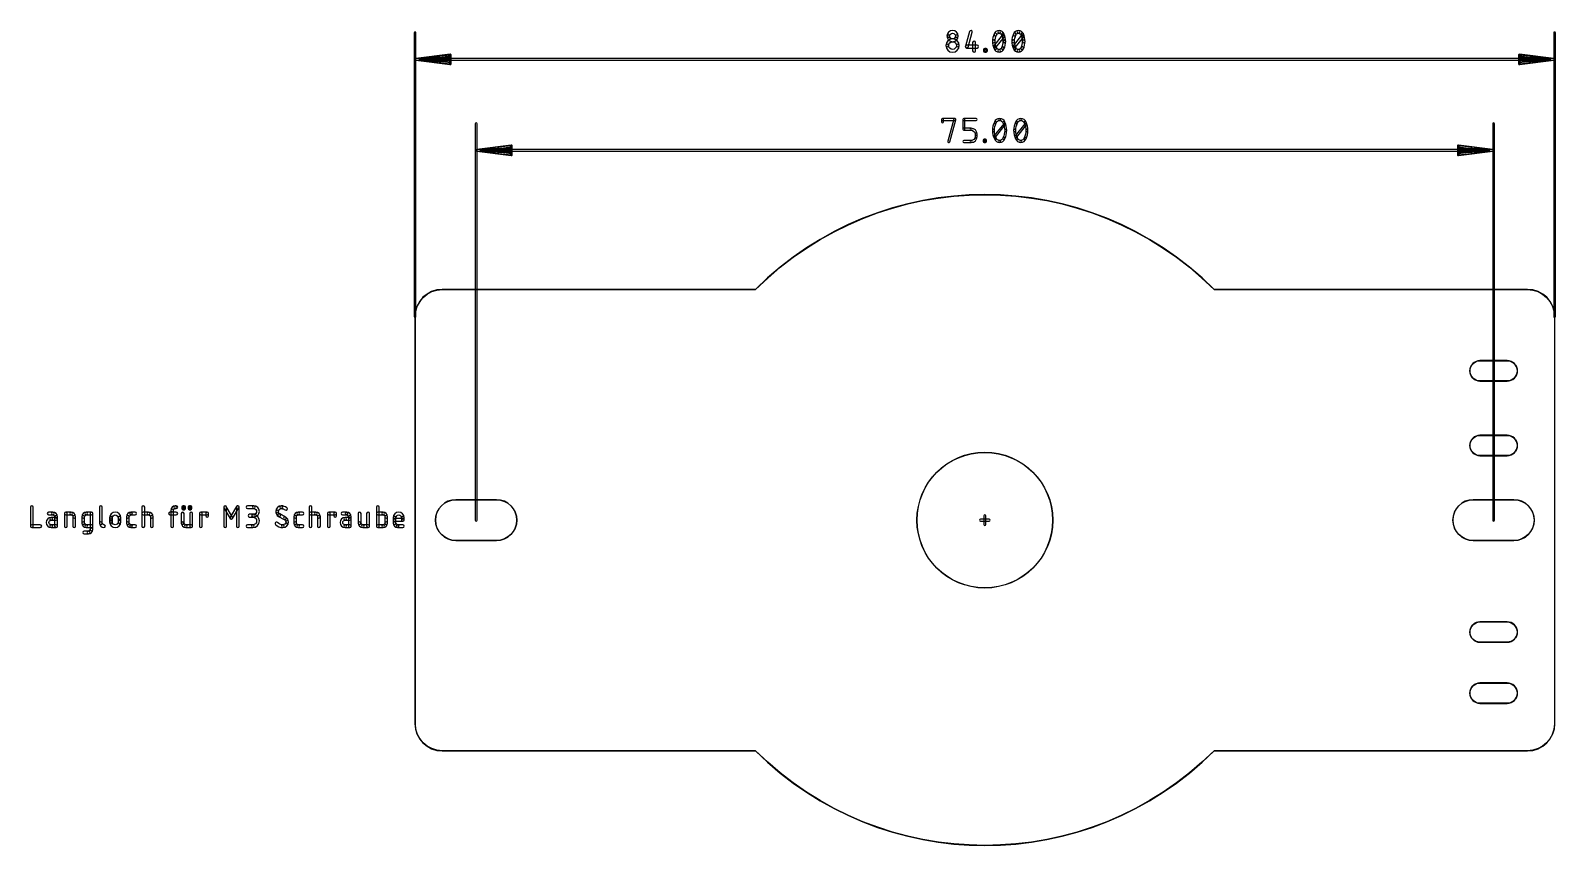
# Model space of a CAD drawing. Extents: x -70 to 42, y -24 to 36.
import ezdxf

# ---------------------------------------------------------------- set-up
doc = ezdxf.new("R2010")
doc.units = 0
doc.layers.add('20', color=31, linetype='CONTINUOUS')
doc.layers.add('47', color=253, linetype='CONTINUOUS')

msp = doc.modelspace()

# ---------------------------------------------------------------- linework, layer by layer
at = {"layer": '20'}
for points in [[(16.8965, 16.9965, 1), (16.9035, 17.0035, 0.4134), (-16.9035, 17.0035, 1), (-16.8965, 16.9965, -0.4134)], [(-40, 16.995, 1), (-40, 17.005, 0.4142), (-42.005, 15, 1), (-41.995, 15, -0.4142)], [(-40, 16.995), (-16.9, 16.995, 1), (-16.9, 17.005), (-40, 17.005, 1)], [(40, 17.005), (16.9, 17.005, 1), (16.9, 16.995), (40, 16.995, 1)], [(41.995, 15, 1), (42.005, 15, 0.4142), (40, 17.005, 1), (40, 16.995, -0.4142)], [(-41.995, -15), (-41.995, 15, 1), (-42.005, 15), (-42.005, -15, 1)], [(42.005, -15), (42.005, 15, 1), (41.995, 15), (41.995, -15, 1)], [(36.5, 11.745, 1), (36.5, 11.755, 0.4142), (35.745, 11, 1), (35.755, 11, -0.4142)], [(38.5, 11.755), (36.5, 11.755, 1), (36.5, 11.745), (38.5, 11.745, 1)], [(39.245, 11, 1), (39.255, 11, 0.4142), (38.5, 11.755, 1), (38.5, 11.745, -0.4142)], [(35.755, 11, 1), (35.745, 11, 0.4142), (36.5, 10.245, 1), (36.5, 10.255, -0.4142)], [(36.5, 10.245), (38.5, 10.245, 1), (38.5, 10.255), (36.5, 10.255, 1)], [(38.5, 10.255, 1), (38.5, 10.245, 0.4142), (39.255, 11, 1), (39.245, 11, -0.4142)], [(36.5, 6.245, 1), (36.5, 6.255, 0.4142), (35.745, 5.5, 1), (35.755, 5.5, -0.4142)], [(38.5, 6.255), (36.5, 6.255, 1), (36.5, 6.245), (38.5, 6.245, 1)], [(39.245, 5.5, 1), (39.255, 5.5, 0.4142), (38.5, 6.255, 1), (38.5, 6.245, -0.4142)], [(35.755, 5.5, 1), (35.745, 5.5, 0.4142), (36.5, 4.745, 1), (36.5, 4.755, -0.4142)], [(36.5, 4.745), (38.5, 4.745, 1), (38.5, 4.755), (36.5, 4.755, 1)], [(38.5, 4.755, 1), (38.5, 4.745, 0.4142), (39.255, 5.5, 1), (39.245, 5.5, -0.4142)], [(-39, 1.495, 1), (-39, 1.505, 0.4142), (-40.505, 0, 1), (-40.495, 0, -0.4142)], [(-39, 1.495), (-36, 1.495, 1), (-36, 1.505), (-39, 1.505, 1)], [(-34.505, 0, 1), (-34.495, 0, 0.4142), (-36, 1.505, 1), (-36, 1.495, -0.4142)], [(36, 1.495, 1), (36, 1.505, 0.4142), (34.495, 0, 1), (34.505, 0, -0.4142)], [(36, 1.495), (39, 1.495, 1), (39, 1.505), (36, 1.505, 1)], [(40.495, 0, 1), (40.505, 0, 0.4142), (39, 1.505, 1), (39, 1.495, -0.4142)], [(-40.495, 0, 1), (-40.505, 0, 0.4142), (-39, -1.505, 1), (-39, -1.495, -0.4142)], [(-36, -1.495, 1), (-36, -1.505, 0.4142), (-34.495, 0, 1), (-34.505, 0, -0.4142)], [(34.505, 0, 1), (34.495, 0, 0.4142), (36, -1.505, 1), (36, -1.495, -0.4142)], [(39, -1.495, 1), (39, -1.505, 0.4142), (40.505, 0, 1), (40.495, 0, -0.4142)], [(-36, -1.495), (-39, -1.495, 1), (-39, -1.505), (-36, -1.505, 1)], [(39, -1.495), (36, -1.495, 1), (36, -1.505), (39, -1.505, 1)], [(36.5, -7.505, 1), (36.5, -7.495, 0.4142), (35.745, -8.25, 1), (35.755, -8.25, -0.4142)], [(38.5, -7.495), (36.5, -7.495, 1), (36.5, -7.505), (38.5, -7.505, 1)], [(39.245, -8.25, 1), (39.255, -8.25, 0.4142), (38.5, -7.495, 1), (38.5, -7.505, -0.4142)], [(35.755, -8.25, 1), (35.745, -8.25, 0.4142), (36.5, -9.005, 1), (36.5, -8.995, -0.4142)], [(38.5, -8.995, 1), (38.5, -9.005, 0.4142), (39.255, -8.25, 1), (39.245, -8.25, -0.4142)], [(36.5, -9.005), (38.5, -9.005, 1), (38.5, -8.995), (36.5, -8.995, 1)], [(36.5, -12.005, 1), (36.5, -11.995, 0.4142), (35.745, -12.75, 1), (35.755, -12.75, -0.4142)], [(38.5, -11.995), (36.5, -11.995, 1), (36.5, -12.005), (38.5, -12.005, 1)], [(39.245, -12.75, 1), (39.255, -12.75, 0.4142), (38.5, -11.995, 1), (38.5, -12.005, -0.4142)], [(35.755, -12.75, 1), (35.745, -12.75, 0.4142), (36.5, -13.505, 1), (36.5, -13.495, -0.4142)], [(38.5, -13.495, 1), (38.5, -13.505, 0.4142), (39.255, -12.75, 1), (39.245, -12.75, -0.4142)], [(36.5, -13.505), (38.5, -13.505, 1), (38.5, -13.495), (36.5, -13.495, 1)], [(-41.995, -15, 1), (-42.005, -15, 0.4142), (-40, -17.005, 1), (-40, -16.995, -0.4142)], [(40, -16.995, 1), (40, -17.005, 0.4142), (42.005, -15, 1), (41.995, -15, -0.4142)], [(-16.9, -16.995), (-40, -16.995, 1), (-40, -17.005), (-16.9, -17.005, 1)], [(-16.8965, -16.9965, 1), (-16.9035, -17.0035, 0.4125), (16.9035, -17.0035, 1), (16.8965, -16.9965, -0.4125)], [(16.9, -17.005), (40, -17.005, 1), (40, -16.995), (16.9, -16.995, 1)]]:
    msp.add_lwpolyline(points, format="xyb", close=True, dxfattribs=at)
for radius in [5.005, 4.995]:
    msp.add_circle((0, 0), radius, dxfattribs=at)
at = {"layer": '47'}
for points in [[(-2.1713, 35.668, 1), (-1.9681, 35.668, 1), (-2.7921, 35.668, 1), (-2.5889, 35.668, -1)], [(-1.1274, 36.0063), (-1.4378, 34.9199, 1), (-1.2424, 34.8641), (-0.932, 35.9505, 1)], [(1.0471, 35.8768, 1), (1.0471, 36.08, 0.3205), (0.6794, 35.8174, 1), (0.8716, 35.7514, -0.3205)], [(1.2226, 35.7514, 1), (1.4148, 35.8174, 0.3205), (1.0471, 36.08, 1), (1.0471, 35.8768, -0.3205)], [(2.4751, 35.8768, 1), (2.4751, 36.08, 0.3205), (2.1074, 35.8174, 1), (2.2996, 35.7514, -0.3205)], [(2.6506, 35.7514, 1), (2.8428, 35.8174, 0.3205), (2.4751, 36.08, 1), (2.4751, 35.8768, -0.3205)], [(-41.935, 15), (-41.935, 35.9, 1), (-42.065, 35.9), (-42.065, 15, 1)], [(-2.0937, 34.9696, 1), (-1.8905, 34.9696, 1), (-2.8697, 34.9696, 1), (-2.6665, 34.9696, -1)], [(-2.6665, 34.9696, 1), (-2.8697, 34.9696, 1), (-1.8905, 34.9696, 1), (-2.0937, 34.9696, -1)], [(-2.5889, 35.668, 1), (-2.7921, 35.668, 1), (-1.9681, 35.668, 1), (-2.1713, 35.668, -1)], [(-1.3401, 34.7904), (-0.5641, 34.7904, 1), (-0.5641, 34.9936), (-1.3401, 34.9936, 1)], [(-0.8985, 35.2024), (-0.8985, 34.5816, 1), (-0.6953, 34.5816), (-0.6953, 35.2024, 1)], [(0.8669, 35.7399, 1), (0.6842, 35.8289, 0.1139), (0.5575, 35.28, 1), (0.7607, 35.28, -0.1139)], [(0.7607, 35.28, 1), (0.5575, 35.28, 0.1139), (0.6842, 34.7311, 1), (0.8669, 34.8201, -0.1139)], [(0.8161, 34.8285), (1.4369, 35.6045, 1), (1.2782, 35.7315), (0.6574, 34.9555, 1)], [(0.8716, 34.8086, 1), (0.6794, 34.7426, 0.3205), (1.0471, 34.48, 1), (1.0471, 34.6832, -0.3205)], [(1.0471, 34.6832, 1), (1.0471, 34.48, 0.3205), (1.4148, 34.7426, 1), (1.2226, 34.8086, -0.3205)], [(1.3335, 35.28, 1), (1.5367, 35.28, 0.1139), (1.4101, 35.8289, 1), (1.2274, 35.7399, -0.1139)], [(1.2274, 34.8201, 1), (1.4101, 34.7311, 0.1139), (1.5367, 35.28, 1), (1.3335, 35.28, -0.1139)], [(2.2949, 35.7399, 1), (2.1122, 35.8289, 0.1139), (1.9855, 35.28, 1), (2.1887, 35.28, -0.1139)], [(2.1887, 35.28, 1), (1.9855, 35.28, 0.1139), (2.1122, 34.7311, 1), (2.2949, 34.8201, -0.1139)], [(2.2441, 34.8285), (2.8649, 35.6045, 1), (2.7062, 35.7315), (2.0854, 34.9555, 1)], [(2.2996, 34.8086, 1), (2.1074, 34.7426, 0.3205), (2.4751, 34.48, 1), (2.4751, 34.6832, -0.3205)], [(2.4751, 34.6832, 1), (2.4751, 34.48, 0.3205), (2.8428, 34.7426, 1), (2.6506, 34.8086, -0.3205)], [(2.7615, 35.28, 1), (2.9647, 35.28, 0.1139), (2.8381, 35.8289, 1), (2.6554, 35.7399, -0.1139)], [(2.6554, 34.8201, 1), (2.8381, 34.7311, 0.1139), (2.9647, 35.28, 1), (2.7615, 35.28, -0.1139)], [(42.065, 15), (42.065, 35.9, 1), (41.935, 35.9), (41.935, 15, 1)], [(-41.9269, 33.8855), (-39.3919, 34.2047, 1), (-39.4081, 34.3337), (-41.9431, 34.0145, 1)], [(-41.9284, 33.8853), (-39.3934, 34.1453, 1), (-39.4066, 34.2747), (-41.9416, 34.0147, 1)], [(-41.9317, 33.8851), (-39.3967, 34.0151, 1), (-39.4033, 34.1449), (-41.9383, 34.0149, 1)], [(-41.935, 33.885), (41.935, 33.885, 1), (41.935, 34.015), (-41.935, 34.015, 1)], [(-39.3919, 33.6953), (-41.9269, 34.0145, 1), (-41.9431, 33.8855), (-39.4081, 33.5663, 1)], [(-39.3967, 33.8849), (-41.9317, 34.0149, 1), (-41.9383, 33.8851), (-39.4033, 33.7551, 1)], [(-39.3934, 33.7547), (-41.9284, 34.0147, 1), (-41.9416, 33.8853), (-39.4066, 33.6253, 1)], [(-39.465, 34.2692), (-39.465, 33.6308, 1), (-39.335, 33.6308), (-39.335, 34.2692, 1)], [(0.1103, 34.5816), (0.1103, 34.6592, 1), (-0.0929, 34.6592), (-0.0929, 34.5816, 1)], [(0.0087, 34.5576), (0.0863, 34.5576, 1), (0.0863, 34.7608), (0.0087, 34.7608, 1)], [(0.0863, 34.6832), (0.0087, 34.6832, 1), (0.0087, 34.48), (0.0863, 34.48, 1)], [(-0.0153, 34.6592), (-0.0153, 34.5816, 1), (0.1879, 34.5816), (0.1879, 34.6592, 1)], [(41.9431, 34.0145), (39.4081, 34.3337, 1), (39.3919, 34.2047), (41.9269, 33.8855, 1)], [(39.335, 34.2692), (39.335, 33.6308, 1), (39.465, 33.6308), (39.465, 34.2692, 1)], [(41.9416, 34.0147), (39.4066, 34.2747, 1), (39.3934, 34.1453), (41.9284, 33.8853, 1)], [(41.9383, 34.0149), (39.4033, 34.1449, 1), (39.3967, 34.0151), (41.9317, 33.8851, 1)], [(39.4081, 33.5663), (41.9431, 33.8855, 1), (41.9269, 34.0145), (39.3919, 33.6953, 1)], [(39.4033, 33.7551), (41.9383, 33.8851, 1), (41.9317, 34.0149), (39.3967, 33.8849, 1)], [(39.4066, 33.6253), (41.9416, 33.8853, 1), (41.9284, 34.0147), (39.3934, 33.7547, 1)], [(-37.435, 0), (-37.435, 29.2, 1), (-37.565, 29.2), (-37.565, 0, 1)], [(-3.0386, 29.3457), (-3.0386, 29.5263, 1), (-3.191, 29.5263), (-3.191, 29.3457, 1)], [(-3.1148, 29.4501), (-2.2117, 29.4501, 1), (-2.2117, 29.6025), (-3.1148, 29.6025, 1)], [(-2.2851, 29.5467), (-2.7367, 27.9211, 1), (-2.5898, 27.8803), (-2.1383, 29.5059, 1)], [(-1.4755, 28.8038), (-1.4755, 29.5263, 1), (-1.6279, 29.5263), (-1.6279, 28.8038, 1)], [(-1.5517, 29.4501), (-0.6486, 29.4501, 1), (-0.6486, 29.6025), (-1.5517, 29.6025, 1)], [(0.8407, 29.2671, 1), (0.7037, 29.3339, 0.1139), (0.5605, 28.7135, 1), (0.7129, 28.7135, -0.1139)], [(0.7865, 28.2143), (1.509, 29.1175, 1), (1.39, 29.2127), (0.6675, 28.3095, 1)], [(1.0882, 29.4501, 1), (1.0882, 29.6025, 0.3205), (0.7001, 29.3252, 1), (0.8442, 29.2758, -0.3205)], [(1.3323, 29.2758, 1), (1.4764, 29.3252, 0.3205), (1.0882, 29.6025, 1), (1.0882, 29.4501, -0.3205)], [(1.4636, 28.7135, 1), (1.616, 28.7135, 0.1139), (1.4728, 29.3339, 1), (1.3358, 29.2671, -0.1139)], [(2.4038, 29.2671, 1), (2.2668, 29.3339, 0.1139), (2.1236, 28.7135, 1), (2.276, 28.7135, -0.1139)], [(2.3496, 28.2143), (3.0721, 29.1175, 1), (2.9531, 29.2127), (2.2306, 28.3095, 1)], [(2.6514, 29.4501, 1), (2.6514, 29.6025, 0.3205), (2.2632, 29.3252, 1), (2.4074, 29.2758, -0.3205)], [(2.8954, 29.2758, 1), (3.0395, 29.3252, 0.3205), (2.6514, 29.6025, 1), (2.6514, 29.4501, -0.3205)], [(3.0267, 28.7135, 1), (3.1791, 28.7135, 0.1139), (3.036, 29.3339, 1), (2.899, 29.2671, -0.1139)], [(37.565, 0), (37.565, 29.2, 1), (37.435, 29.2), (37.435, 0, 1)], [(-1.0098, 28.88), (-1.5517, 28.88, 1), (-1.5517, 28.7276), (-1.0098, 28.7276, 1)], [(-0.7248, 28.4426, 1), (-0.5724, 28.4426, 0.4142), (-1.0098, 28.88, 1), (-1.0098, 28.7276, -0.4142)], [(-1.0098, 27.9769, 1), (-1.0098, 27.8245, 0.4142), (-0.5724, 28.2619, 1), (-0.7248, 28.2619, -0.4142)], [(-0.5724, 28.2619), (-0.5724, 28.4426, 1), (-0.7248, 28.4426), (-0.7248, 28.2619, 1)], [(0.7129, 28.7135, 1), (0.5605, 28.7135, 0.1139), (0.7037, 28.0931, 1), (0.8407, 28.1599, -0.1139)], [(0.8442, 28.1512, 1), (0.7001, 28.1018, 0.3205), (1.0882, 27.8245, 1), (1.0882, 27.9769, -0.3205)], [(1.0882, 27.9769, 1), (1.0882, 27.8245, 0.3205), (1.4764, 28.1018, 1), (1.3323, 28.1512, -0.3205)], [(1.3358, 28.1599, 1), (1.4728, 28.0931, 0.1139), (1.616, 28.7135, 1), (1.4636, 28.7135, -0.1139)], [(2.276, 28.7135, 1), (2.1236, 28.7135, 0.1139), (2.2668, 28.0931, 1), (2.4038, 28.1599, -0.1139)], [(2.4074, 28.1512, 1), (2.2632, 28.1018, 0.3205), (2.6514, 27.8245, 1), (2.6514, 27.9769, -0.3205)], [(2.6514, 27.9769, 1), (2.6514, 27.8245, 0.3205), (3.0395, 28.1018, 1), (2.8954, 28.1512, -0.3205)], [(2.899, 28.1599, 1), (3.036, 28.0931, 0.1139), (3.1791, 28.7135, 1), (3.0267, 28.7135, -0.1139)], [(-37.4269, 27.1855), (-34.8919, 27.5047, 1), (-34.9081, 27.6337), (-37.4431, 27.3145, 1)], [(-37.4284, 27.1853), (-34.8934, 27.4453, 1), (-34.9066, 27.5747), (-37.4416, 27.3147, 1)], [(-37.4317, 27.1851), (-34.8967, 27.3151, 1), (-34.9033, 27.4449), (-37.4383, 27.3149, 1)], [(-37.435, 27.185), (37.435, 27.185, 1), (37.435, 27.315), (-37.435, 27.315, 1)], [(-34.8919, 26.9953), (-37.4269, 27.3145, 1), (-37.4431, 27.1855), (-34.9081, 26.8663, 1)], [(-34.8967, 27.1849), (-37.4317, 27.3149, 1), (-37.4383, 27.1851), (-34.9033, 27.0551, 1)], [(-34.8934, 27.0547), (-37.4284, 27.3147, 1), (-37.4416, 27.1853), (-34.9066, 26.9253, 1)], [(-34.965, 27.5692), (-34.965, 26.9308, 1), (-34.835, 26.9308), (-34.835, 27.5692, 1)], [(-1.5517, 27.8245), (-1.0098, 27.8245, 1), (-1.0098, 27.9769), (-1.5517, 27.9769, 1)], [(0.0251, 27.9007), (0.0251, 27.991, 1), (-0.1273, 27.991), (-0.1273, 27.9007, 1)], [(-0.0511, 27.9148), (0.0392, 27.9148, 1), (0.0392, 28.0672), (-0.0511, 28.0672, 1)], [(0.0392, 27.9769), (-0.0511, 27.9769, 1), (-0.0511, 27.8245), (0.0392, 27.8245, 1)], [(-0.037, 27.991), (-0.037, 27.9007, 1), (0.1154, 27.9007), (0.1154, 27.991, 1)], [(37.4431, 27.3145), (34.9081, 27.6337, 1), (34.8919, 27.5047), (37.4269, 27.1855, 1)], [(34.835, 27.5692), (34.835, 26.9308, 1), (34.965, 26.9308), (34.965, 27.5692, 1)], [(37.4416, 27.3147), (34.9066, 27.5747, 1), (34.8934, 27.4453), (37.4284, 27.1853, 1)], [(37.4383, 27.3149), (34.9033, 27.4449, 1), (34.8967, 27.3151), (37.4317, 27.1851, 1)], [(34.9081, 26.8663), (37.4431, 27.1855, 1), (37.4269, 27.3145), (34.8919, 26.9953, 1)], [(34.9033, 27.0551), (37.4383, 27.1851, 1), (37.4317, 27.3149), (34.8967, 27.1849, 1)], [(34.9066, 26.9253), (37.4416, 27.1853, 1), (37.4284, 27.3147), (34.8934, 27.0547, 1)], [(-70.35, 0.9484), (-70.35, -0.4484, 1), (-70.1468, -0.4484), (-70.1468, 0.9484, 1)], [(-68.8172, -0.0068, 1), (-68.8172, 0.1964, 1), (-68.8172, -0.55, 1), (-68.8172, -0.3468, -1)], [(-68.7008, 0.5844), (-69.0112, 0.5844, 1), (-69.0112, 0.3812), (-68.7008, 0.3812, 1)], [(-68.468, 0.1964), (-68.8172, 0.1964, 1), (-68.8172, -0.0068), (-68.468, -0.0068, 1)], [(-68.5696, 0.25, 1), (-68.3664, 0.25, 0.4142), (-68.7008, 0.5844, 1), (-68.7008, 0.3812, -0.4142)], [(-68.3664, -0.4484), (-68.3664, 0.25, 1), (-68.5696, 0.25), (-68.5696, -0.4484, 1)], [(-67.6452, -0.4484), (-67.6452, 0.4828, 1), (-67.8484, 0.4828), (-67.8484, -0.4484, 1)], [(-67.7468, 0.3812), (-67.3588, 0.3812, 1), (-67.3588, 0.5844), (-67.7468, 0.5844, 1)], [(-67.2276, 0.25, 1), (-67.0244, 0.25, 0.4142), (-67.3588, 0.5844, 1), (-67.3588, 0.3812, -0.4142)], [(-67.2276, 0.25), (-67.2276, -0.4484, 1), (-67.0244, -0.4484), (-67.0244, 0.25, 1)], [(-66.238, 0.3812, 1), (-66.238, 0.5844, 0.4142), (-66.5724, 0.25, 1), (-66.3692, 0.25, -0.4142)], [(-66.3692, -0.2156), (-66.3692, 0.25, 1), (-66.5724, 0.25), (-66.5724, -0.2156, 1)], [(-66.238, 0.3812), (-65.85, 0.3812, 1), (-65.85, 0.5844), (-66.238, 0.5844, 1)], [(-65.9516, 0.4828), (-65.9516, -0.6812, 1), (-65.7484, -0.6812), (-65.7484, 0.4828, 1)], [(-65.2665, 0.9484), (-65.2665, -0.2156, 1), (-65.0633, -0.2156), (-65.0633, 0.9484, 1)], [(-63.8956, 0.1724, 1), (-63.6924, 0.1724, 1), (-64.5164, 0.1724, 1), (-64.3132, 0.1724, -1)], [(-64.3132, -0.138), (-64.3132, 0.1724, 1), (-64.5164, 0.1724), (-64.5164, -0.138, 1)], [(-63.8956, 0.1724), (-63.8956, -0.138, 1), (-63.6924, -0.138), (-63.6924, 0.1724, 1)], [(-62.9423, 0.3812, 1), (-62.9423, 0.5844, 0.4142), (-63.2767, 0.25, 1), (-63.0735, 0.25, -0.4142)], [(-63.0735, -0.2156), (-63.0735, 0.25, 1), (-63.2767, 0.25), (-63.2767, -0.2156, 1)], [(-62.9423, 0.3812), (-62.6319, 0.3812, 1), (-62.6319, 0.5844), (-62.9423, 0.5844, 1)], [(-61.9332, -0.4484), (-61.9332, 0.9484, 1), (-62.1364, 0.9484), (-62.1364, -0.4484, 1)], [(-62.0348, 0.3812), (-61.6468, 0.3812, 1), (-61.6468, 0.5844), (-62.0348, 0.5844, 1)], [(-61.5156, 0.25, 1), (-61.3124, 0.25, 0.4142), (-61.6468, 0.5844, 1), (-61.6468, 0.3812, -0.4142)], [(-61.5156, 0.25), (-61.5156, -0.4484, 1), (-61.3124, -0.4484), (-61.3124, 0.25, 1)], [(-60.0686, 0.3812), (-59.603, 0.3812, 1), (-59.603, 0.5844), (-60.0686, 0.5844, 1)], [(-59.6806, 0.8468, 1), (-59.6806, 1.05, 0.4142), (-60.015, 0.7156, 1), (-59.8118, 0.7156, -0.4142)], [(-59.8118, -0.4484), (-59.8118, 0.7156, 1), (-60.015, 0.7156), (-60.015, -0.4484, 1)], [(-59.6806, 0.8468), (-59.603, 0.8468, 1), (-59.603, 1.05), (-59.6806, 1.05, 1)], [(-59.2328, 0.4828), (-59.2328, -0.2156, 1), (-59.0296, -0.2156), (-59.0296, 0.4828, 1)], [(-58.9908, 0.8708), (-58.9908, 0.9484, 1), (-59.194, 0.9484), (-59.194, 0.8708, 1)], [(-59.0924, 0.8468), (-59.0148, 0.8468, 1), (-59.0148, 1.05), (-59.0924, 1.05, 1)], [(-59.0148, 0.9724), (-59.0924, 0.9724, 1), (-59.0924, 0.7692), (-59.0148, 0.7692, 1)], [(-59.1164, 0.9484), (-59.1164, 0.8708, 1), (-58.9132, 0.8708), (-58.9132, 0.9484, 1)], [(-58.5252, 0.8708), (-58.5252, 0.9484, 1), (-58.7284, 0.9484), (-58.7284, 0.8708, 1)], [(-58.6268, 0.8468), (-58.5492, 0.8468, 1), (-58.5492, 1.05), (-58.6268, 1.05, 1)], [(-58.5492, 0.9724), (-58.6268, 0.9724, 1), (-58.6268, 0.7692), (-58.5492, 0.7692, 1)], [(-58.6508, 0.9484), (-58.6508, 0.8708, 1), (-58.4476, 0.8708), (-58.4476, 0.9484, 1)], [(-58.4088, -0.4484), (-58.4088, 0.4828, 1), (-58.612, 0.4828), (-58.612, -0.4484, 1)], [(-57.6863, -0.4484), (-57.6863, 0.4828, 1), (-57.8895, 0.4828), (-57.8895, -0.4484, 1)], [(-57.7879, 0.3812), (-57.3223, 0.3812, 1), (-57.3223, 0.5844), (-57.7879, 0.5844, 1)], [(-57.4239, 0.4828), (-57.4239, 0.3276, 1), (-57.2207, 0.3276), (-57.2207, 0.4828, 1)], [(-55.9004, -0.4484), (-55.9004, 0.9484, 1), (-56.1036, 0.9484), (-56.1036, -0.4484, 1)], [(-56.0891, 0.8961), (-55.6235, 0.1201, 1), (-55.4493, 0.2247), (-55.9149, 1.0007, 1)], [(-55.4493, 0.1201), (-54.9837, 0.8961, 1), (-55.1579, 1.0007), (-55.6235, 0.2247, 1)], [(-55.1724, 0.9484), (-55.1724, -0.4484, 1), (-54.9692, -0.4484), (-54.9692, 0.9484, 1)], [(-54.3536, 0.8468), (-53.888, 0.8468, 1), (-53.888, 1.05), (-54.3536, 1.05, 1)], [(-53.888, 0.4292), (-54.1984, 0.4292, 1), (-54.1984, 0.226), (-53.888, 0.226, 1)], [(-53.9656, -0.3468, 1), (-53.9656, -0.55, 1), (-53.9656, 0.4292, 1), (-53.9656, 0.226, -1)], [(-53.888, 0.4292, 1), (-53.888, 0.226, 1), (-53.888, 1.05, 1), (-53.888, 0.8468, -1)], [(-51.8624, 0.8468, 1), (-51.8624, 1.05, 0.4142), (-52.2744, 0.638, 1), (-52.0712, 0.638, -0.4142)], [(-52.0712, 0.638, 1), (-52.2744, 0.638, 0.2656), (-52.0692, 0.2789, 1), (-51.966, 0.4539, -0.2656)], [(-51.5422, 0.2228), (-51.969, 0.4556, 1), (-52.0663, 0.2772), (-51.6395, 0.0444, 1)], [(-51.5742, 0.7507, 1), (-51.4523, 0.9133, 0.1623), (-51.8624, 1.05, 1), (-51.8624, 0.8468, -0.1623)], [(-51.5372, -0.138, 1), (-51.334, -0.138, 0.2656), (-51.5392, 0.2211, 1), (-51.6424, 0.0461, -0.2656)], [(-50.6139, 0.3812, 1), (-50.6139, 0.5844, 0.4142), (-50.9483, 0.25, 1), (-50.7451, 0.25, -0.4142)], [(-50.7451, -0.2156), (-50.7451, 0.25, 1), (-50.9483, 0.25), (-50.9483, -0.2156, 1)], [(-50.6139, 0.3812), (-50.3035, 0.3812, 1), (-50.3035, 0.5844), (-50.6139, 0.5844, 1)], [(-49.6048, -0.4484), (-49.6048, 0.9484, 1), (-49.808, 0.9484), (-49.808, -0.4484, 1)], [(-49.7064, 0.3812), (-49.3184, 0.3812, 1), (-49.3184, 0.5844), (-49.7064, 0.5844, 1)], [(-49.1872, 0.25, 1), (-48.984, 0.25, 0.4142), (-49.3184, 0.5844, 1), (-49.3184, 0.3812, -0.4142)], [(-49.1872, 0.25), (-49.1872, -0.4484, 1), (-48.984, -0.4484), (-48.984, 0.25, 1)], [(-48.2615, -0.4484), (-48.2615, 0.4828, 1), (-48.4647, 0.4828), (-48.4647, -0.4484, 1)], [(-48.3631, 0.3812), (-47.8975, 0.3812, 1), (-47.8975, 0.5844), (-48.3631, 0.5844, 1)], [(-47.9991, 0.4828), (-47.9991, 0.3276, 1), (-47.7959, 0.3276), (-47.7959, 0.4828, 1)], [(-47.1593, -0.0068, 1), (-47.1593, 0.1964, 1), (-47.1593, -0.55, 1), (-47.1593, -0.3468, -1)], [(-47.0429, 0.5844), (-47.3533, 0.5844, 1), (-47.3533, 0.3812), (-47.0429, 0.3812, 1)], [(-46.8101, 0.1964), (-47.1593, 0.1964, 1), (-47.1593, -0.0068), (-46.8101, -0.0068, 1)], [(-46.9117, 0.25, 1), (-46.7085, 0.25, 0.4142), (-47.0429, 0.5844, 1), (-47.0429, 0.3812, -0.4142)], [(-46.7085, -0.4484), (-46.7085, 0.25, 1), (-46.9117, 0.25), (-46.9117, -0.4484, 1)], [(-46.1904, 0.4828), (-46.1904, -0.2156, 1), (-45.9872, -0.2156), (-45.9872, 0.4828, 1)], [(-45.3664, -0.4484), (-45.3664, 0.4828, 1), (-45.5696, 0.4828), (-45.5696, -0.4484, 1)], [(-44.8484, 0.9484), (-44.8484, -0.4484, 1), (-44.6452, -0.4484), (-44.6452, 0.9484, 1)], [(-44.3588, 0.5844), (-44.7468, 0.5844, 1), (-44.7468, 0.3812), (-44.3588, 0.3812, 1)], [(-44.2276, 0.25, 1), (-44.0244, 0.25, 0.4142), (-44.3588, 0.5844, 1), (-44.3588, 0.3812, -0.4142)], [(-44.0244, -0.2156), (-44.0244, 0.25, 1), (-44.2276, 0.25), (-44.2276, -0.2156, 1)], [(-42.9992, 0.1724, 1), (-42.796, 0.1724, 1), (-43.62, 0.1724, 1), (-43.4168, 0.1724, -1)], [(-43.4168, -0.2156), (-43.4168, 0.1724, 1), (-43.62, 0.1724), (-43.62, -0.2156, 1)], [(-42.8976, 0.1188), (-43.5184, 0.1188, 1), (-43.5184, -0.0844), (-42.8976, -0.0844, 1)], [(-42.9992, 0.1724), (-42.9992, 0.0172, 1), (-42.796, 0.0172), (-42.796, 0.1724, 1)], [(-0.3192, -0.065), (0.3192, -0.065, 1), (0.3192, 0.065), (-0.3192, 0.065, 1)], [(0.065, -0.3192), (0.065, 0.3192, 1), (-0.065, 0.3192), (-0.065, -0.3192, 1)], [(-70.2484, -0.55), (-69.6276, -0.55, 1), (-69.6276, -0.3468), (-70.2484, -0.3468, 1)], [(-68.8172, -0.55), (-68.468, -0.55, 1), (-68.468, -0.3468), (-68.8172, -0.3468, 1)], [(-66.3692, -0.2156, 1), (-66.5724, -0.2156, 0.4142), (-66.238, -0.55, 1), (-66.238, -0.3468, -0.4142)], [(-66.0828, -0.8124), (-66.3932, -0.8124, 1), (-66.3932, -1.0156), (-66.0828, -1.0156, 1)], [(-65.85, -0.3468), (-66.238, -0.3468, 1), (-66.238, -0.55), (-65.85, -0.55, 1)], [(-66.0828, -0.8124, 1), (-66.0828, -1.0156, 0.4142), (-65.7484, -0.6812, 1), (-65.9516, -0.6812, -0.4142)], [(-65.0633, -0.2156, 1), (-65.2665, -0.2156, 0.4142), (-64.9321, -0.55, 1), (-64.9321, -0.3468, -0.4142)], [(-64.3132, -0.138, 1), (-64.5164, -0.138, 1), (-63.6924, -0.138, 1), (-63.8956, -0.138, -1)], [(-63.0735, -0.2156, 1), (-63.2767, -0.2156, 0.4142), (-62.9423, -0.55, 1), (-62.9423, -0.3468, -0.4142)], [(-62.6319, -0.3468), (-62.9423, -0.3468, 1), (-62.9423, -0.55), (-62.6319, -0.55, 1)], [(-59.0296, -0.2156, 1), (-59.2328, -0.2156, 0.4142), (-58.8984, -0.55, 1), (-58.8984, -0.3468, -0.4142)], [(-58.8984, -0.55), (-58.5104, -0.55, 1), (-58.5104, -0.3468), (-58.8984, -0.3468, 1)], [(-54.3536, -0.55), (-53.9656, -0.55, 1), (-53.9656, -0.3468), (-54.3536, -0.3468, 1)], [(-52.1395, -0.1829, 1), (-52.2838, -0.3259, 0.2), (-51.746, -0.55, 1), (-51.746, -0.3468, -0.2)], [(-51.746, -0.3468, 1), (-51.746, -0.55, 0.4142), (-51.334, -0.138, 1), (-51.5372, -0.138, -0.4142)], [(-50.7451, -0.2156, 1), (-50.9483, -0.2156, 0.4142), (-50.6139, -0.55, 1), (-50.6139, -0.3468, -0.4142)], [(-50.3035, -0.3468), (-50.6139, -0.3468, 1), (-50.6139, -0.55), (-50.3035, -0.55, 1)], [(-47.1593, -0.55), (-46.8101, -0.55, 1), (-46.8101, -0.3468), (-47.1593, -0.3468, 1)], [(-45.9872, -0.2156, 1), (-46.1904, -0.2156, 0.4142), (-45.856, -0.55, 1), (-45.856, -0.3468, -0.4142)], [(-45.856, -0.55), (-45.468, -0.55, 1), (-45.468, -0.3468), (-45.856, -0.3468, 1)], [(-44.7468, -0.55), (-44.3588, -0.55, 1), (-44.3588, -0.3468), (-44.7468, -0.3468, 1)], [(-44.3588, -0.3468, 1), (-44.3588, -0.55, 0.4142), (-44.0244, -0.2156, 1), (-44.2276, -0.2156, -0.4142)], [(-43.4168, -0.2156, 1), (-43.62, -0.2156, 0.4142), (-43.2856, -0.55, 1), (-43.2856, -0.3468, -0.4142)], [(-42.8976, -0.3468), (-43.2856, -0.3468, 1), (-43.2856, -0.55), (-42.8976, -0.55, 1)]]:
    msp.add_lwpolyline(points, format="xyb", close=True, dxfattribs=at)

doc.saveas('drawing.dxf')
